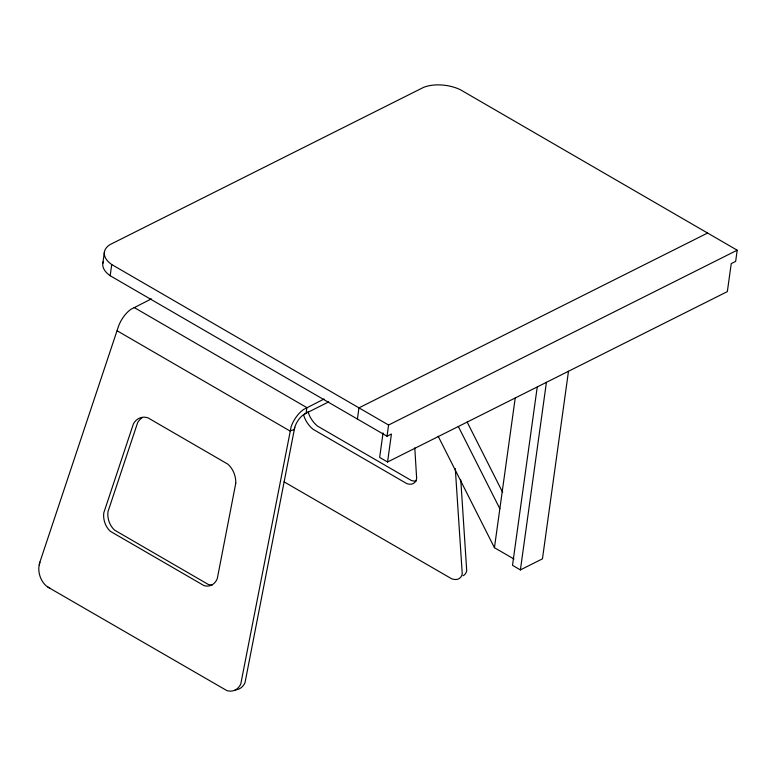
<?xml version="1.0" encoding="UTF-8"?>
<svg xmlns="http://www.w3.org/2000/svg" width="776" height="776" viewBox="0 0 776 776"><rect width="100%" height="100%" fill="white"/><g stroke="black" fill="none" stroke-linecap="round" stroke-linejoin="round"><path stroke-width="1.16" d="M102.82 263.442L104.372 252.249M387.554 462.001L391.434 434.007L387.02 436.219L110.173 275.732L111.725 264.538A29.313 15.53 7.9 0 1 110.153 244.537L423.473 87.416A29.313 15.53 7.9 0 1 460.352 89.715L737.2 250.202L735.648 261.396L731.235 263.607L727.345 291.601L387.554 462.001L379.658 457.423L383.053 432.93M357.416 419.059L358.968 407.856L707.596 233.033M387.02 436.219L388.582 425.025L737.2 250.202M513.974 559.021L494.438 547.701L515.225 397.952M537.196 387.311L512.5 565.326L520.395 569.904L542.453 558.836L568.488 371.267M520.395 569.904L546.42 382.335M50.091 588.392L46.182 585.851A18.333 13.822 74.1 0 1 38.868 566.975L39.896 562.115L118.476 326.366A21.127 10.932 -59.9 0 1 130.843 309.372L151.369 298.886M39.169 564.918L39.896 562.115M294.754 427.314L244.983 682.822A18.333 13.822 74.1 0 1 235.196 689.932M117.205 330.828L289.914 430.952L294.152 429.642L295.103 426.247A14.453 7.479 -59.9 0 1 303.561 414.636L306.103 413.23L306.879 407.633L134.161 307.519M324.087 399L303.561 409.495A21.127 10.932 -59.9 0 0 291.184 426.48L240.773 684.015A18.333 13.822 74.1 0 1 226.825 690.572L47.743 587.034M304.57 413.996L328.704 401.9M111.725 264.538L388.582 425.025M284.074 481.847L451.622 578.75A18.333 10.428 54.8 0 0 462.244 573.871L455.299 468.597M467.171 422.066L502.673 492.401M458.344 426.499L499.851 508.726M438.178 436.248L494.438 547.701M460.779 479.946L466.715 570.719A18.333 10.428 54.8 0 1 463.02 575.763M414.782 447.859L416.644 478.239A17.237 9.807 54.8 0 1 406.74 483.574L313.058 429.264A17.227 9.797 54.8 0 1 303.561 414.646M110.173 275.732A29.313 15.53 7.9 0 1 103.247 261.706M308.033 411.484A17.227 9.797 54.8 0 0 317.539 426.102L411.222 480.412A17.237 9.807 54.8 0 0 416.431 480.868M142.037 417.798A19.429 14.657 74.1 0 0 137.604 422.726L107.99 511.636A17.227 12.998 74.1 0 0 114.576 530.124L208.259 584.435A17.237 13.008 74.1 0 0 212.294 584.871M235.768 483.273L217.29 578.634A17.237 13.008 74.1 0 1 204.049 585.637L110.367 531.327A17.227 12.998 74.1 0 1 103.79 512.829L133.394 423.919A19.429 14.657 74.1 0 1 148.041 417.886L227.707 464.067A19.419 14.647 74.1 0 1 235.768 483.273"/></g></svg>
